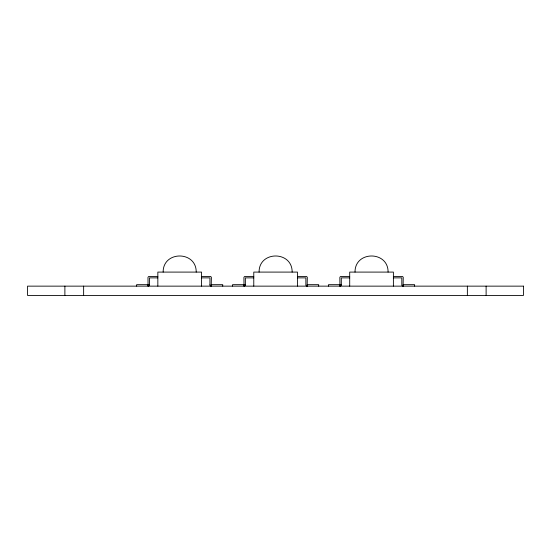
<?xml version="1.0" encoding="UTF-8"?>
<svg xmlns="http://www.w3.org/2000/svg" width="551" height="551" viewBox="0 0 551 551"><rect width="100%" height="100%" fill="white"/><g stroke="black" fill="none" stroke-linecap="round" stroke-linejoin="round"><path stroke-width="0.83" d="M209.938 284.867A1.391 1.391 0 0 0 211.219 286.141L211.322 284.667L222.735 284.667L222.735 286.141M297.464 277.876L305.874 277.876L305.874 284.867A1.391 1.391 0 0 0 307.148 286.141L307.251 284.667L318.671 284.667L318.671 286.141M393.393 277.876L401.81 277.876L401.81 284.867A1.391 1.391 0 0 0 403.084 286.141L403.187 284.667L414.607 284.667L414.607 286.141M163.151 272.091C162.938 250.629 196.431 250.629 196.211 272.091M259.087 272.091C258.867 250.629 292.367 250.629 292.147 272.091M355.023 272.091C354.803 250.629 388.303 250.629 388.083 272.091M211.219 286.141L211.384 277.477A1.426 1.426 0 0 0 210.337 276.437L201.528 276.402M307.148 286.141L307.313 277.477A1.426 1.426 0 0 0 306.273 276.437L297.464 276.402M403.084 286.141L403.249 277.477A1.426 1.426 0 0 0 402.202 276.437L393.393 276.402M148.15 286.141L148.047 284.667L148.15 286.141A1.391 1.391 0 0 0 149.431 284.867L149.424 277.876L157.841 277.876M244.086 286.141L243.983 284.667L244.086 286.141A1.391 1.391 0 0 0 245.36 284.867L245.36 277.876L253.777 277.876M340.015 286.141L339.912 284.667L340.015 286.141A1.391 1.391 0 0 0 341.296 284.867L341.296 277.876L349.706 277.876M157.841 276.402L149.032 276.437A1.426 1.426 0 0 0 147.985 277.477L148.061 284.819M253.777 276.402L244.961 276.437A1.426 1.426 0 0 0 243.921 277.477L243.99 284.819M349.706 276.402L340.897 276.437A1.426 1.426 0 0 0 339.85 277.477L339.926 284.819M201.528 277.876L209.938 277.876L209.938 284.867M148.047 284.667L136.634 284.667L136.634 286.141M243.983 284.667L232.563 284.667L232.563 286.141M339.912 284.667L328.499 284.667L328.499 286.141M339.815 284.764L341.296 284.867M243.886 284.764L245.36 284.867M147.95 284.764L149.424 284.867M486.113 286.141L486.113 295.439M467.365 286.141L467.365 295.439M393.393 286.141L393.393 272.091L349.706 272.091L349.706 286.141M297.464 286.141L297.464 272.091L253.777 272.091L253.777 286.141M201.528 286.141L201.528 272.091L157.841 272.091L157.841 286.141M83.635 286.141L83.635 295.439M64.887 286.141L64.887 295.439M523.45 286.141L27.55 286.141L27.55 295.439L523.45 295.439L523.45 286.141"/></g></svg>
